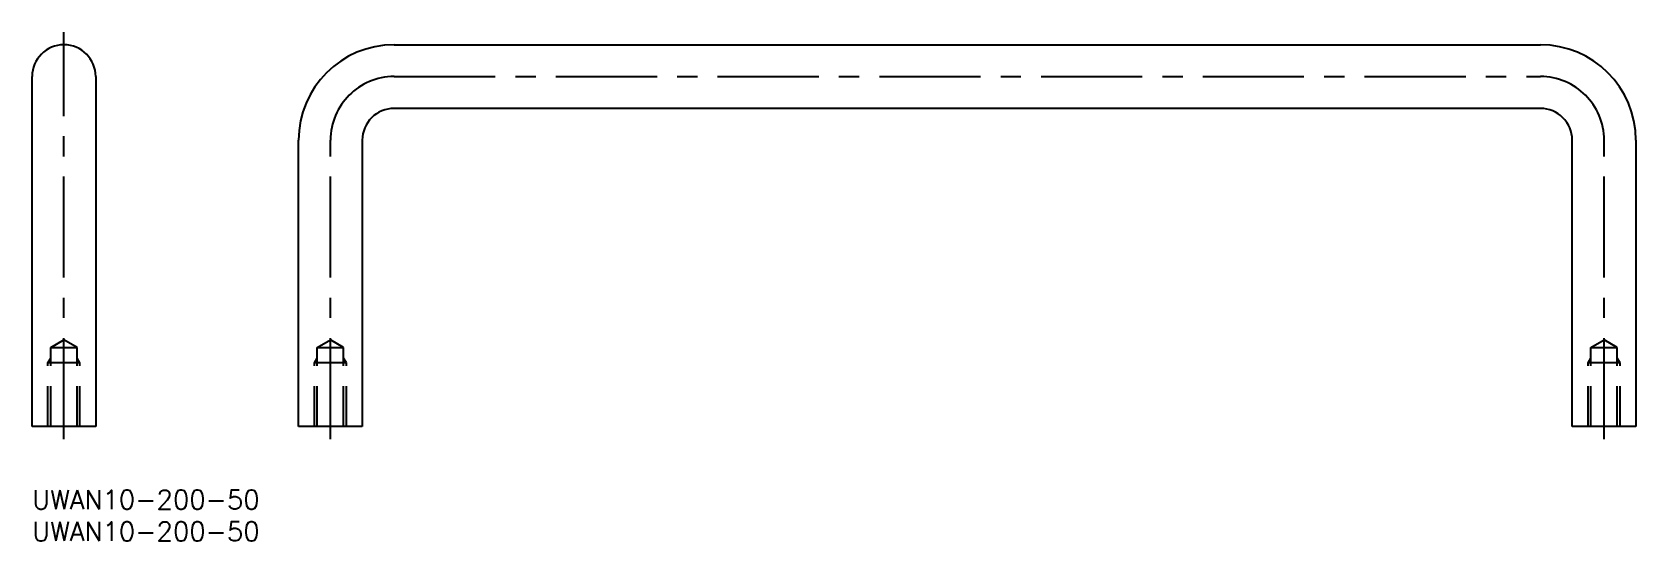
# Model space of a CAD drawing. Extents: x 0 to 252, y -8 to 72.
import ezdxf

# ---------------------------------------------------------------- set-up
doc = ezdxf.new("R2010")
doc.units = 0
doc.header["$LTSCALE"] = 0.5
doc.linetypes.add('CENTER', pattern=[50.8, 31.75, -6.35, 6.35, -6.35])
doc.linetypes.add('DASHED', pattern=[19.05, 12.7, -6.35])
for name, color, linetype in [('MSM_CENTER', 1, 'CENTER'), ('MSM_CONTINUOUS', 7, 'CONTINUOUS'), ('MSM_DASHED', 4, 'DASHED'), ('MSM_PART_NUMBER', 7, 'CONTINUOUS')]:
    doc.layers.add(name, color=color, linetype=linetype)
doc.styles.get("Standard").update_dxf_attribs({"font": 'txt.shx', "height": 3, "bigfont": 'bigfont.shx'})

# ---------------------------------------------------------------- blocks, each defined once
blk = doc.blocks.new('*U5')
at = {"layer": 'MSM_PART_NUMBER'}
blk.add_text('UWAN10-200-50', height=3, dxfattribs=at).set_placement((0, -3))
blk = doc.blocks.new('*U6')
at = {"layer": 'MSM_PART_NUMBER'}
blk.add_text('UWAN10-200-50', height=3, dxfattribs=at).set_placement((0, -8))

msp = doc.modelspace()

# ---------------------------------------------------------------- linework, layer by layer
at = {"layer": 'MSM_CENTER'}
for p, q in [((5, 8), (5, 72)), ((56.86, 65), (236.86, 65)), ((46.86, 8), (46.86, 55)), ((246.86, 8), (246.86, 55))]:
    msp.add_line(p, q, dxfattribs=at)
for centre, start, end in [((56.86, 55), 90, 180), ((236.86, 55), 0, 90)]:
    msp.add_arc(centre, 10, start, end, dxfattribs=at)
at = {"layer": 'MSM_CONTINUOUS'}
for p, q in [((56.86, 70), (236.86, 70)), ((0, 10), (0, 65)), ((10, 65), (10, 10)), ((236.86, 60), (56.86, 60)), ((41.86, 10), (41.86, 55)), ((51.86, 55), (51.86, 10)), ((241.86, 10), (241.86, 55)), ((251.86, 55), (251.86, 10)), ((10, 10), (0, 10)), ((51.86, 10), (41.86, 10)), ((251.86, 10), (241.86, 10))]:
    msp.add_line(p, q, dxfattribs=at)
for centre, radius, start, end in [((5, 65), 5, 0, 180), ((56.86, 55), 15, 90, 180), ((236.86, 55), 15, 0, 90), ((56.86, 55), 5, 90, 180), ((236.86, 55), 5, 0, 90)]:
    msp.add_arc(centre, radius, start, end, dxfattribs=at)
at = {"layer": 'MSM_DASHED'}
for p, q in [((2.93, 22.4), (5, 23.59)), ((7.07, 22.4), (5, 23.59)), ((44.79, 22.4), (46.86, 23.59)), ((48.93, 22.4), (46.86, 23.59)), ((244.79, 22.4), (246.86, 23.59)), ((248.93, 22.4), (246.86, 23.59)), ((2.5, 20), (2.93, 20.75)), ((2.93, 10), (2.93, 22.4)), ((2.93, 22.4), (7.07, 22.4)), ((7.07, 10), (7.07, 22.4)), ((7.5, 20), (7.07, 20.75)), ((44.36, 20), (44.79, 20.75)), ((44.79, 10), (44.79, 22.4)), ((44.79, 22.4), (48.93, 22.4)), ((48.93, 10), (48.93, 22.4)), ((49.36, 20), (48.93, 20.75)), ((244.36, 20), (244.79, 20.75)), ((244.79, 10), (244.79, 22.4)), ((244.79, 22.4), (248.93, 22.4)), ((248.93, 10), (248.93, 22.4)), ((249.36, 20), (248.93, 20.75)), ((2.5, 10), (2.5, 20)), ((7.5, 20), (2.5, 20)), ((7.5, 10), (7.5, 20)), ((44.36, 10), (44.36, 20)), ((49.36, 20), (44.36, 20)), ((49.36, 10), (49.36, 20)), ((244.36, 10), (244.36, 20)), ((249.36, 20), (244.36, 20)), ((249.36, 10), (249.36, 20))]:
    msp.add_line(p, q, dxfattribs=at)

# ---------------------------------------------------------------- block references
at = {"layer": 'MSM_CONTINUOUS'}
for name in ['*U5', '*U6']:
    msp.add_blockref(name, (0, 0), dxfattribs=at)

doc.saveas('drawing.dxf')
